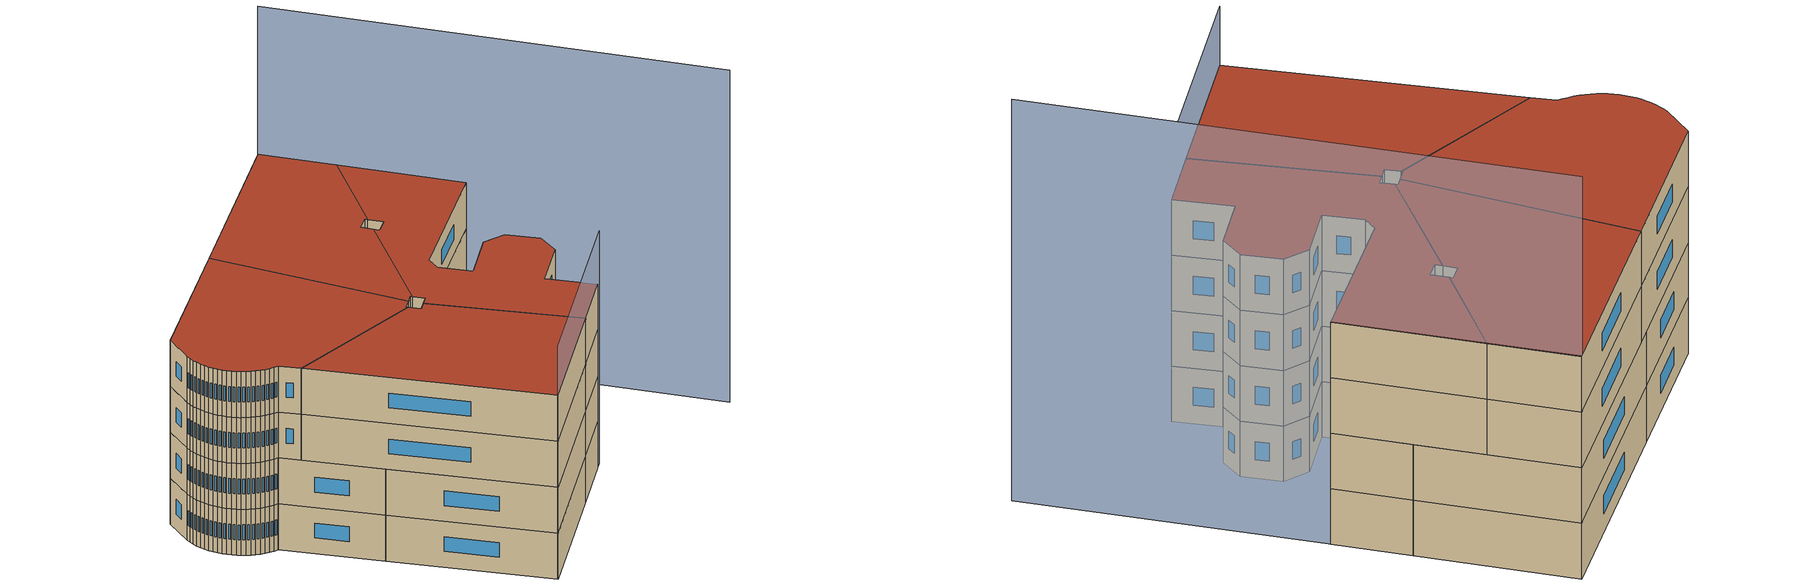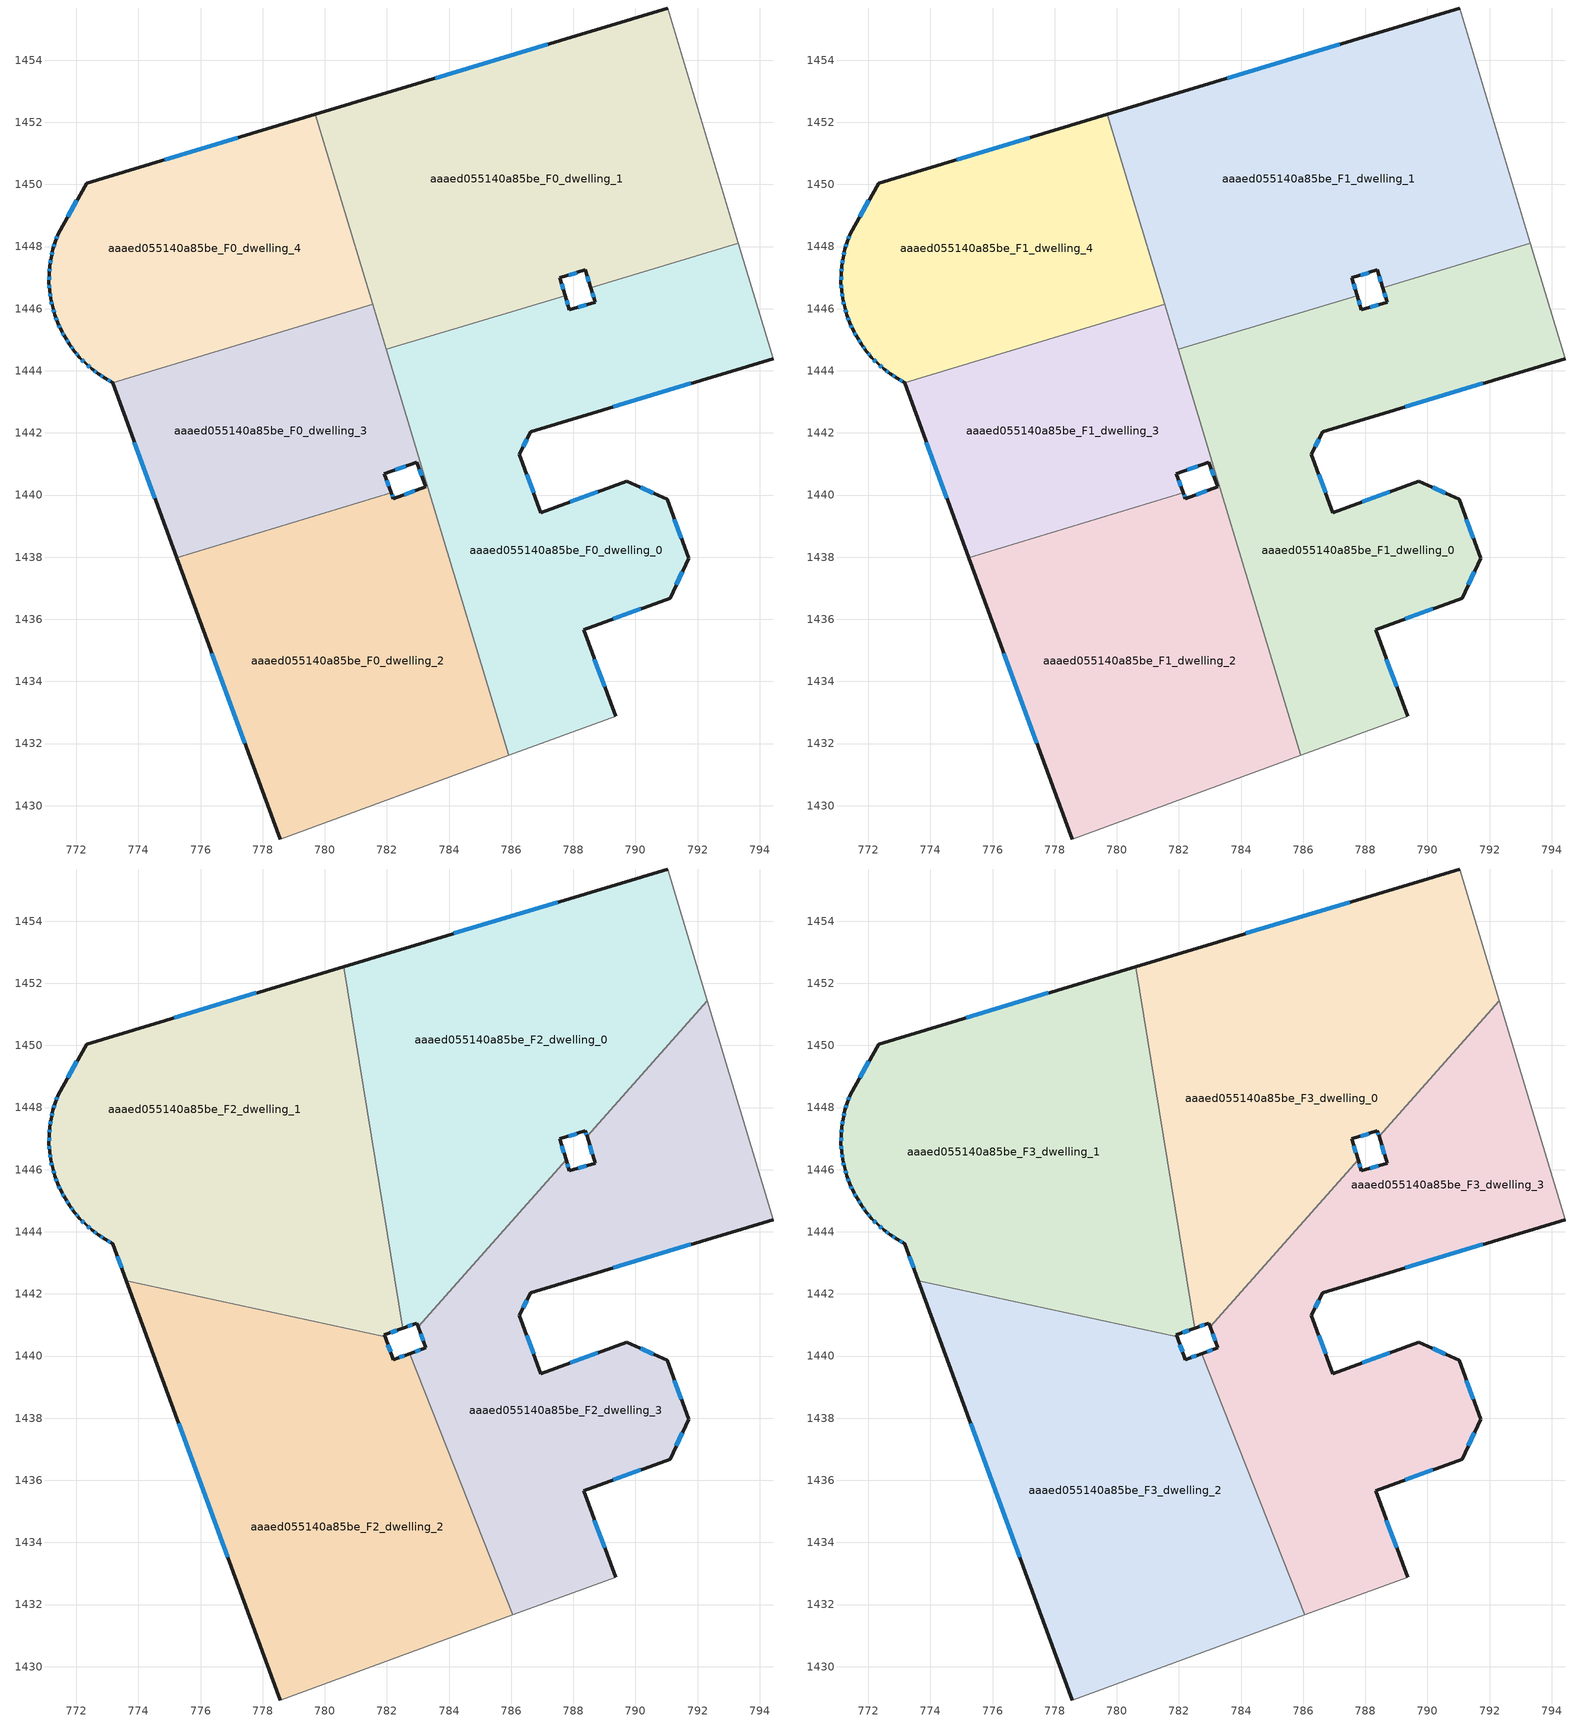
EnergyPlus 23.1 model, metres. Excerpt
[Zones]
aaaed055140a85be_F0_dwelling_0
 floor ground (EU_floor_Construction): 793.32,1448.1 794.43,1444.39 786.63,1442.05 786.26,1441.31 786.96,1439.43 789.73,1440.45 791.02,1439.86 791.71,1437.96 791.11,1436.68 788.33,1435.67 789.36,1432.88 785.92,1431.62 781.98,1444.69 787.74,1446.42 787.87,1445.97 788.7,1446.21 788.56,1446.67 z0
 wall outside (EU_wall_Construction): 789.36,1432.88 788.33,1435.67 791.11,1436.68 791.71,1437.96 791.02,1439.86 789.73,1440.45 786.96,1439.43 786.26,1441.31 786.63,1442.05 794.43,1444.39 / 788.56,1446.67 788.7,1446.21 787.87,1445.97 787.74,1446.42 z0:3
 wall adiabatic (EU_wall_Construction): 785.92,1431.62 789.36,1432.88 / 794.43,1444.39 793.32,1448.1 z0:3
 wall to aaaed055140a85be_F0_dwelling_1 (EU_wall_Construction): 787.74,1446.42 781.98,1444.69 / 793.32,1448.1 788.56,1446.67 z0:3
 wall to aaaed055140a85be_F0_dwelling_2 (EU_wall_Construction): 783.27,1440.41 785.92,1431.62 z0:3
 wall to aaaed055140a85be_F0_dwelling_3 (EU_wall_Construction): 781.98,1444.69 783.27,1440.41 z0:3
 window (EU_Window_Construction): 788.78,1440.1 787.9,1439.78 / 790.58,1440.06 790.17,1440.25 / 791.48,1438.61 791.25,1439.22 / 791.32,1437.12 791.51,1437.53 / 789.28,1436.01 790.17,1436.34 / 789.01,1433.83 788.68,1434.72 / 787.83,1446.12 787.78,1446.27 / 788.42,1446.13 788.15,1446.05 / 788.61,1446.52 788.65,1446.37 / 789.28,1442.84 791.78,1443.59 / 786.39,1441.56 786.51,1441.8 / 786.72,1440.07 786.5,1440.67 z1.02:1.98
aaaed055140a85be_F0_dwelling_1
 floor ground (EU_floor_Construction): 791.04,1455.68 793.32,1448.1 788.56,1446.67 788.39,1447.25 787.56,1447 787.74,1446.42 781.98,1444.69 779.7,1452.26 z0
 wall outside (EU_wall_Construction): 787.74,1446.42 787.56,1447 788.39,1447.25 788.56,1446.67 / 791.04,1455.68 779.7,1452.26 z0:3
 wall adiabatic (EU_wall_Construction): 793.32,1448.1 791.04,1455.68 z0:3
 wall to aaaed055140a85be_F0_dwelling_4 (EU_wall_Construction): 779.7,1452.26 781.54,1446.14 z0:3
 wall to aaaed055140a85be_F0_dwelling_3 (EU_wall_Construction): 781.54,1446.14 781.98,1444.69 z0:3
 window (EU_Window_Construction): 788.45,1447.05 788.5,1446.87 / 787.85,1447.08 788.11,1447.16 / 787.68,1446.62 787.62,1446.8 / 787.18,1454.52 783.56,1453.43 z1.02:1.98
aaaed055140a85be_F0_dwelling_2
 floor ground (EU_floor_Construction): 783.27,1440.41 785.92,1431.62 778.56,1428.93 775.23,1437.99 782.14,1440.07 782.21,1439.89 783.25,1440.27 783.21,1440.39 z0
 wall outside (EU_wall_Construction): 783.21,1440.39 783.25,1440.27 782.21,1439.89 782.14,1440.07 / 775.23,1437.99 778.56,1428.93 z0:3
 wall to aaaed055140a85be_F0_dwelling_3 (EU_wall_Construction): 783.27,1440.41 783.21,1440.39 / 782.14,1440.07 775.23,1437.99 z0:3
 wall adiabatic (EU_wall_Construction): 778.56,1428.93 785.92,1431.62 z0:3
 window (EU_Window_Construction): 782.9,1440.14 782.56,1440.02 / 776.37,1434.91 777.43,1432.01 / 782.19,1439.95 782.17,1440.01 z1.02:1.98
aaaed055140a85be_F0_dwelling_3
 floor ground (EU_floor_Construction): 781.54,1446.14 783.27,1440.41 783.21,1440.39 782.96,1441.06 781.92,1440.68 782.14,1440.07 775.23,1437.99 773.17,1443.62 z0
 wall outside (EU_wall_Construction): 782.14,1440.07 781.92,1440.68 782.96,1441.06 783.21,1440.39 / 773.17,1443.62 775.23,1437.99 z0:3
 wall to aaaed055140a85be_F0_dwelling_4 (EU_wall_Construction): 781.54,1446.14 773.17,1443.62 z0:3
 window (EU_Window_Construction): 783.04,1440.83 783.12,1440.62 / 782.27,1440.81 782.6,1440.93 / 782.07,1440.28 781.99,1440.47 / 773.87,1441.7 774.53,1439.9 z1.02:1.98
aaaed055140a85be_F0_dwelling_4
 floor ground (EU_floor_Construction): 779.7,1452.26 781.54,1446.14 773.17,1443.62 772.93,1443.76 772.71,1443.9 772.5,1444.06 772.3,1444.24 772.11,1444.42 771.94,1444.63 771.78,1444.85 771.64,1445.08 771.51,1445.3 771.4,1445.55 771.31,1445.8 771.23,1446.06 771.18,1446.32 771.14,1446.58 771.12,1446.84 771.12,1447.12 771.15,1447.38 771.19,1447.65 771.24,1447.91 771.32,1448.16 771.41,1448.41 772.33,1450.05 z0
 wall outside (EU_wall_Construction): 779.7,1452.26 772.33,1450.05 771.41,1448.41 771.32,1448.16 771.24,1447.91 771.19,1447.65 771.15,1447.38 771.12,1447.12 771.12,1446.84 771.14,1446.58 771.18,1446.32 771.23,1446.06 771.31,1445.8 771.4,1445.55 771.51,1445.3 771.64,1445.08 771.78,1444.85 771.94,1444.63 772.11,1444.42 772.3,1444.24 772.5,1444.06 772.71,1443.9 772.93,1443.76 773.17,1443.62 z0:3
 window (EU_Window_Construction): 772.36,1444.18 772.43,1444.12 / 772.17,1444.36 772.23,1444.3 / 772,1444.56 772.05,1444.49 / 771.84,1444.77 771.89,1444.7 / 771.69,1445 771.74,1444.92 / 771.55,1445.22 771.59,1445.15 / 771.44,1445.47 771.47,1445.39 / 771.34,1445.71 771.37,1445.64 / 771.26,1445.97 771.28,1445.89 / 771.2,1446.23 771.21,1446.15 / 771.16,1446.49 771.17,1446.41 / 771.13,1446.75 771.14,1446.67 / 771.12,1447.02 771.12,1446.94 / 771.14,1447.29 771.13,1447.2 / 771.17,1447.55 771.16,1447.47 / 771.22,1447.82 771.2,1447.74 / 771.29,1448.07 771.27,1447.99 / 771.38,1448.32 771.35,1448.24 / 772.02,1449.49 771.73,1448.97 / 777.19,1451.51 774.84,1450.8 / 773.01,1443.71 773.09,1443.67 / 772.79,1443.85 772.86,1443.81 / 772.57,1444.01 772.64,1443.96 z1.02:1.98
aaaed055140a85be_F1_dwelling_0
 floor to aaaed055140a85be_F0_dwelling_0 (EU_floor_Construction): 793.32,1448.1 794.43,1444.39 786.63,1442.05 786.26,1441.31 786.96,1439.43 789.73,1440.45 791.02,1439.86 791.71,1437.96 791.11,1436.68 788.33,1435.67 789.36,1432.88 785.92,1431.62 781.98,1444.69 787.74,1446.42 787.87,1445.97 788.7,1446.21 788.56,1446.67 z3
 wall outside (EU_wall_Construction): 789.36,1432.88 788.33,1435.67 791.11,1436.68 791.71,1437.96 791.02,1439.86 789.73,1440.45 786.96,1439.43 786.26,1441.31 786.63,1442.05 794.43,1444.39 / 788.56,1446.67 788.7,1446.21 787.87,1445.97 787.74,1446.42 z3:6
 wall adiabatic (EU_wall_Construction): 785.92,1431.62 789.36,1432.88 / 794.43,1444.39 793.32,1448.1 z3:6
 wall to aaaed055140a85be_F1_dwelling_1 (EU_wall_Construction): 787.74,1446.42 781.98,1444.69 / 793.32,1448.1 788.56,1446.67 z3:6
 wall to aaaed055140a85be_F1_dwelling_2 (EU_wall_Construction): 783.27,1440.41 785.92,1431.62 z3:6
 wall to aaaed055140a85be_F1_dwelling_3 (EU_wall_Construction): 781.98,1444.69 783.27,1440.41 z3:6
 window (EU_Window_Construction): 788.78,1440.1 787.9,1439.78 / 790.58,1440.06 790.17,1440.25 / 791.48,1438.61 791.25,1439.22 / 791.32,1437.12 791.51,1437.53 / 789.28,1436.01 790.17,1436.34 / 789.01,1433.83 788.68,1434.72 / 787.83,1446.12 787.78,1446.27 / 788.42,1446.13 788.15,1446.05 / 788.61,1446.52 788.65,1446.37 / 789.28,1442.84 791.78,1443.59 / 786.39,1441.56 786.51,1441.8 / 786.72,1440.07 786.5,1440.67 z4.02:4.98
aaaed055140a85be_F1_dwelling_1
 floor to aaaed055140a85be_F0_dwelling_1 (EU_floor_Construction): 791.04,1455.68 793.32,1448.1 788.56,1446.67 788.39,1447.25 787.56,1447 787.74,1446.42 781.98,1444.69 779.7,1452.26 z3
 wall outside (EU_wall_Construction): 787.74,1446.42 787.56,1447 788.39,1447.25 788.56,1446.67 / 791.04,1455.68 779.7,1452.26 z3:6
 wall adiabatic (EU_wall_Construction): 793.32,1448.1 791.04,1455.68 z3:6
 wall to aaaed055140a85be_F1_dwelling_4 (EU_wall_Construction): 779.7,1452.26 781.54,1446.14 z3:6
 wall to aaaed055140a85be_F1_dwelling_3 (EU_wall_Construction): 781.54,1446.14 781.98,1444.69 z3:6
 window (EU_Window_Construction): 788.45,1447.05 788.5,1446.87 / 787.85,1447.08 788.11,1447.16 / 787.68,1446.62 787.62,1446.8 / 787.18,1454.52 783.56,1453.43 z4.02:4.98
aaaed055140a85be_F1_dwelling_2
 floor to aaaed055140a85be_F0_dwelling_2 (EU_floor_Construction): 783.27,1440.41 785.92,1431.62 778.56,1428.93 775.23,1437.99 782.14,1440.07 782.21,1439.89 783.25,1440.27 783.21,1440.39 z3
 wall outside (EU_wall_Construction): 783.21,1440.39 783.25,1440.27 782.21,1439.89 782.14,1440.07 / 775.23,1437.99 778.56,1428.93 z3:6
 wall to aaaed055140a85be_F1_dwelling_3 (EU_wall_Construction): 783.27,1440.41 783.21,1440.39 / 782.14,1440.07 775.23,1437.99 z3:6
 wall adiabatic (EU_wall_Construction): 778.56,1428.93 785.92,1431.62 z3:6
 window (EU_Window_Construction): 782.9,1440.14 782.56,1440.02 / 776.37,1434.91 777.43,1432.01 / 782.19,1439.95 782.17,1440.01 z4.02:4.98
aaaed055140a85be_F1_dwelling_3
 floor to aaaed055140a85be_F0_dwelling_3 (EU_floor_Construction): 781.54,1446.14 783.27,1440.41 783.21,1440.39 782.96,1441.06 781.92,1440.68 782.14,1440.07 775.23,1437.99 773.17,1443.62 z3
 wall outside (EU_wall_Construction): 782.14,1440.07 781.92,1440.68 782.96,1441.06 783.21,1440.39 / 773.17,1443.62 775.23,1437.99 z3:6
 wall to aaaed055140a85be_F1_dwelling_4 (EU_wall_Construction): 781.54,1446.14 773.17,1443.62 z3:6
 window (EU_Window_Construction): 783.04,1440.83 783.12,1440.62 / 782.27,1440.81 782.6,1440.93 / 782.07,1440.28 781.99,1440.47 / 773.87,1441.7 774.53,1439.9 z4.02:4.98
aaaed055140a85be_F1_dwelling_4
 floor to aaaed055140a85be_F0_dwelling_4 (EU_floor_Construction): 779.7,1452.26 781.54,1446.14 773.17,1443.62 772.93,1443.76 772.71,1443.9 772.5,1444.06 772.3,1444.24 772.11,1444.42 771.94,1444.63 771.78,1444.85 771.64,1445.08 771.51,1445.3 771.4,1445.55 771.31,1445.8 771.23,1446.06 771.18,1446.32 771.14,1446.58 771.12,1446.84 771.12,1447.12 771.15,1447.38 771.19,1447.65 771.24,1447.91 771.32,1448.16 771.41,1448.41 772.33,1450.05 z3
 wall outside (EU_wall_Construction): 779.7,1452.26 772.33,1450.05 771.41,1448.41 771.32,1448.16 771.24,1447.91 771.19,1447.65 771.15,1447.38 771.12,1447.12 771.12,1446.84 771.14,1446.58 771.18,1446.32 771.23,1446.06 771.31,1445.8 771.4,1445.55 771.51,1445.3 771.64,1445.08 771.78,1444.85 771.94,1444.63 772.11,1444.42 772.3,1444.24 772.5,1444.06 772.71,1443.9 772.93,1443.76 773.17,1443.62 z3:6
 window (EU_Window_Construction): 772.36,1444.18 772.43,1444.12 / 772.17,1444.36 772.23,1444.3 / 772,1444.56 772.05,1444.49 / 771.84,1444.77 771.89,1444.7 / 771.69,1445 771.74,1444.92 / 771.55,1445.22 771.59,1445.15 / 771.44,1445.47 771.47,1445.39 / 771.34,1445.71 771.37,1445.64 / 771.26,1445.97 771.28,1445.89 / 771.2,1446.23 771.21,1446.15 / 771.16,1446.49 771.17,1446.41 / 771.13,1446.75 771.14,1446.67 / 771.12,1447.02 771.12,1446.94 / 771.14,1447.29 771.13,1447.2 / 771.17,1447.55 771.16,1447.47 / 771.22,1447.82 771.2,1447.74 / 771.29,1448.07 771.27,1447.99 / 771.38,1448.32 771.35,1448.24 / 772.02,1449.49 771.73,1448.97 / 777.19,1451.51 774.84,1450.8 / 773.01,1443.71 773.09,1443.67 / 772.79,1443.85 772.86,1443.81 / 772.57,1444.01 772.64,1443.96 z4.02:4.98
aaaed055140a85be_F2_dwelling_0
 floor to aaaed055140a85be_F1_dwelling_1 (EU_floor_Construction): 791.04,1455.68 792.32,1451.44 788.44,1447.07 788.39,1447.25 787.56,1447 787.74,1446.42 781.98,1444.69 781.79,1445.33 780.61,1452.54 z6
 floor to aaaed055140a85be_F1_dwelling_0 (EU_floor_Construction): 787.74,1446.42 787.77,1446.32 783.08,1441.04 781.98,1444.69 z6
 floor to aaaed055140a85be_F1_dwelling_3 (EU_floor_Construction): 781.79,1445.33 783.08,1441.04 783,1440.95 782.96,1441.06 782.51,1440.9 z6
 wall outside (EU_wall_Construction): 787.77,1446.32 787.56,1447 788.39,1447.25 788.44,1447.07 / 782.51,1440.9 782.96,1441.06 783,1440.95 / 791.04,1455.68 780.6,1452.54 z6:9
 wall to aaaed055140a85be_F2_dwelling_3 (EU_wall_Construction): 783,1440.95 787.77,1446.32 / 788.44,1447.07 792.32,1451.44 z6:9
 wall to aaaed055140a85be_F2_dwelling_1 (EU_wall_Construction): 780.6,1452.54 782.51,1440.9 z6:9
 wall adiabatic (EU_wall_Construction): 792.32,1451.44 791.04,1455.68 z6:9
 window (EU_Window_Construction): 788.41,1447.19 788.42,1447.13 / 787.85,1447.08 788.11,1447.16 / 787.7,1446.55 787.63,1446.77 / 782.67,1440.96 782.81,1441.01 / 787.49,1454.61 784.16,1453.61 z7.02:7.98
aaaed055140a85be_F2_dwelling_1
 floor to aaaed055140a85be_F1_dwelling_4 (EU_floor_Construction): 779.7,1452.26 781.54,1446.14 773.17,1443.62 772.93,1443.76 772.71,1443.9 772.5,1444.06 772.3,1444.24 772.11,1444.42 771.94,1444.63 771.78,1444.85 771.64,1445.08 771.51,1445.3 771.4,1445.55 771.31,1445.8 771.23,1446.06 771.18,1446.32 771.14,1446.58 771.12,1446.84 771.12,1447.12 771.15,1447.38 771.19,1447.65 771.24,1447.91 771.32,1448.16 771.41,1448.41 772.33,1450.05 z6
 floor to aaaed055140a85be_F1_dwelling_3 (EU_floor_Construction): 781.54,1446.14 781.79,1445.33 782.51,1440.9 781.92,1440.68 781.94,1440.62 773.61,1442.43 773.17,1443.62 z6
 floor to aaaed055140a85be_F1_dwelling_1 (EU_floor_Construction): 780.61,1452.54 781.79,1445.33 779.7,1452.26 z6
 wall outside (EU_wall_Construction): 780.6,1452.54 772.33,1450.05 771.41,1448.41 771.32,1448.16 771.24,1447.91 771.19,1447.65 771.15,1447.38 771.12,1447.12 771.12,1446.84 771.14,1446.58 771.18,1446.32 771.23,1446.06 771.31,1445.8 771.4,1445.55 771.51,1445.3 771.64,1445.08 771.78,1444.85 771.94,1444.63 772.11,1444.42 772.3,1444.24 772.5,1444.06 772.71,1443.9 772.93,1443.76 773.17,1443.62 773.61,1442.43 / 781.94,1440.62 781.92,1440.68 782.51,1440.9 z6:9
 wall to aaaed055140a85be_F2_dwelling_2 (EU_wall_Construction): 773.61,1442.43 781.94,1440.62 z6:9
 window (EU_Window_Construction): 772.79,1443.85 772.86,1443.81 / 772.57,1444.01 772.64,1443.96 / 772.36,1444.18 772.43,1444.12 / 772.17,1444.36 772.23,1444.3 / 772,1444.56 772.05,1444.49 / 771.84,1444.77 771.89,1444.7 / 771.69,1445 771.74,1444.92 / 771.55,1445.22 771.59,1445.15 / 771.44,1445.47 771.47,1445.39 / 771.34,1445.71 771.37,1445.64 / 771.26,1445.97 771.28,1445.89 / 771.2,1446.23 771.21,1446.15 / 771.16,1446.49 771.17,1446.41 / 771.13,1446.75 771.14,1446.67 / 771.12,1447.02 771.12,1446.94 / 771.14,1447.29 771.13,1447.2 / 771.17,1447.55 771.16,1447.47 / 771.22,1447.82 771.2,1447.74 / 771.29,1448.07 771.27,1447.99 / 771.38,1448.32 771.35,1448.24 / 772.02,1449.49 771.73,1448.97 / 777.79,1451.69 775.15,1450.89 / 782.12,1440.76 782.31,1440.83 / 773.32,1443.22 773.46,1442.84 / 773.01,1443.71 773.09,1443.67 z7.02:7.98
aaaed055140a85be_F2_dwelling_2
 floor to aaaed055140a85be_F1_dwelling_2 (EU_floor_Construction): 782.74,1440.08 785.41,1433.29 785.92,1431.62 778.56,1428.93 775.24,1437.99 782.14,1440.07 782.21,1439.89 z6
 floor to aaaed055140a85be_F1_dwelling_0 (EU_floor_Construction): 785.41,1433.29 786.05,1431.67 785.92,1431.62 z6
 floor to aaaed055140a85be_F1_dwelling_3 (EU_floor_Construction): 781.94,1440.62 782.14,1440.07 775.24,1437.99 773.61,1442.43 z6
 wall outside (EU_wall_Construction): 782.74,1440.08 782.21,1439.89 781.94,1440.62 / 773.61,1442.43 778.56,1428.93 z6:9
 wall to aaaed055140a85be_F2_dwelling_3 (EU_wall_Construction): 786.05,1431.67 782.74,1440.08 z6:9
 wall adiabatic (EU_wall_Construction): 778.56,1428.93 786.05,1431.67 z6:9
 window (EU_Window_Construction): 782.12,1440.14 782.03,1440.37 / 782.56,1440.02 782.39,1439.95 / 775.29,1437.84 776.87,1433.52 z7.02:7.98
aaaed055140a85be_F2_dwelling_3
 floor to aaaed055140a85be_F1_dwelling_0 (EU_floor_Construction): 793.32,1448.1 794.43,1444.39 786.63,1442.05 786.26,1441.31 786.96,1439.43 789.73,1440.45 791.02,1439.86 791.71,1437.96 791.11,1436.68 788.33,1435.67 789.36,1432.88 786.05,1431.67 785.41,1433.29 783.08,1441.04 787.77,1446.32 787.87,1445.97 788.7,1446.21 788.56,1446.67 z6
 floor to aaaed055140a85be_F1_dwelling_1 (EU_floor_Construction): 792.32,1451.44 793.32,1448.1 788.56,1446.67 788.44,1447.07 z6
 floor to aaaed055140a85be_F1_dwelling_2 (EU_floor_Construction): 783.27,1440.41 785.41,1433.29 782.74,1440.08 783.25,1440.27 783.21,1440.39 z6
 floor to aaaed055140a85be_F1_dwelling_3 (EU_floor_Construction): 783.08,1441.04 783.27,1440.41 783.21,1440.39 783,1440.95 z6
 wall outside (EU_wall_Construction): 789.36,1432.88 788.33,1435.67 791.11,1436.68 791.71,1437.96 791.02,1439.86 789.73,1440.45 786.96,1439.43 786.26,1441.31 786.63,1442.05 794.43,1444.39 / 783,1440.95 783.25,1440.27 782.74,1440.08 / 788.44,1447.07 788.7,1446.21 787.87,1445.97 787.77,1446.32 z6:9
 wall adiabatic (EU_wall_Construction): 786.05,1431.67 789.36,1432.88 / 794.43,1444.39 792.32,1451.44 z6:9
 window (EU_Window_Construction): 786.39,1441.56 786.51,1441.8 / 786.72,1440.07 786.5,1440.67 / 788.78,1440.1 787.9,1439.78 / 790.58,1440.06 790.17,1440.25 / 791.48,1438.61 791.25,1439.22 / 791.32,1437.12 791.51,1437.53 / 789.28,1436.01 790.17,1436.34 / 789.01,1433.83 788.68,1434.72 / 783.08,1440.2 782.91,1440.14 / 783.09,1440.71 783.17,1440.5 / 787.84,1446.09 787.8,1446.2 / 788.42,1446.13 788.15,1446.05 / 788.53,1446.78 788.61,1446.5 / 789.28,1442.84 791.78,1443.59 z7.02:7.98
aaaed055140a85be_F3_dwelling_0
 floor to aaaed055140a85be_F2_dwelling_0 (EU_floor_Construction): 791.04,1455.68 792.32,1451.44 788.44,1447.07 788.39,1447.25 787.56,1447 787.77,1446.32 783,1440.95 782.96,1441.06 782.51,1440.9 780.6,1452.54 z9
 wall outside (EU_wall_Construction): 787.77,1446.32 787.56,1447 788.39,1447.25 788.44,1447.07 / 782.51,1440.9 782.96,1441.06 783,1440.95 / 791.04,1455.68 780.6,1452.54 z9:12
 wall to aaaed055140a85be_F3_dwelling_3 (EU_wall_Construction): 783,1440.95 787.77,1446.32 / 788.44,1447.07 792.32,1451.44 z9:12
 wall to aaaed055140a85be_F3_dwelling_1 (EU_wall_Construction): 780.6,1452.54 782.51,1440.9 z9:12
 wall adiabatic (EU_wall_Construction): 792.32,1451.44 791.04,1455.68 z9:12
 window (EU_Window_Construction): 788.41,1447.19 788.42,1447.13 / 787.85,1447.08 788.11,1447.16 / 787.7,1446.55 787.63,1446.77 / 782.67,1440.96 782.81,1441.01 / 787.49,1454.61 784.16,1453.61 z10.02:10.98
 roof outside (EU_roof_Construction): 787.77,1446.32 787.56,1447 788.39,1447.25 788.44,1447.07 792.32,1451.44 791.04,1455.68 780.6,1452.54 782.51,1440.9 782.96,1441.06 783,1440.95 z12
aaaed055140a85be_F3_dwelling_1
 floor to aaaed055140a85be_F2_dwelling_1 (EU_floor_Construction): 780.6,1452.54 782.51,1440.9 781.92,1440.68 781.94,1440.62 773.61,1442.43 773.17,1443.62 772.93,1443.76 772.71,1443.9 772.5,1444.06 772.3,1444.24 772.11,1444.42 771.94,1444.63 771.78,1444.85 771.64,1445.08 771.51,1445.3 771.4,1445.55 771.31,1445.8 771.23,1446.06 771.18,1446.32 771.14,1446.58 771.12,1446.84 771.12,1447.12 771.15,1447.38 771.19,1447.65 771.24,1447.91 771.32,1448.16 771.41,1448.41 772.33,1450.05 z9
 wall outside (EU_wall_Construction): 780.6,1452.54 772.33,1450.05 771.41,1448.41 771.32,1448.16 771.24,1447.91 771.19,1447.65 771.15,1447.38 771.12,1447.12 771.12,1446.84 771.14,1446.58 771.18,1446.32 771.23,1446.06 771.31,1445.8 771.4,1445.55 771.51,1445.3 771.64,1445.08 771.78,1444.85 771.94,1444.63 772.11,1444.42 772.3,1444.24 772.5,1444.06 772.71,1443.9 772.93,1443.76 773.17,1443.62 773.61,1442.43 / 781.94,1440.62 781.92,1440.68 782.51,1440.9 z9:12
 wall to aaaed055140a85be_F3_dwelling_2 (EU_wall_Construction): 773.61,1442.43 781.94,1440.62 z9:12
 window (EU_Window_Construction): 772.79,1443.85 772.86,1443.81 / 772.57,1444.01 772.64,1443.96 / 772.36,1444.18 772.43,1444.12 / 772.17,1444.36 772.23,1444.3 / 772,1444.56 772.05,1444.49 / 771.84,1444.77 771.89,1444.7 / 771.69,1445 771.74,1444.92 / 771.55,1445.22 771.59,1445.15 / 771.44,1445.47 771.47,1445.39 / 771.34,1445.71 771.37,1445.64 / 771.26,1445.97 771.28,1445.89 / 771.2,1446.23 771.21,1446.15 / 771.16,1446.49 771.17,1446.41 / 771.13,1446.75 771.14,1446.67 / 771.12,1447.02 771.12,1446.94 / 771.14,1447.29 771.13,1447.2 / 771.17,1447.55 771.16,1447.47 / 771.22,1447.82 771.2,1447.74 / 771.29,1448.07 771.27,1447.99 / 771.38,1448.32 771.35,1448.24 / 772.02,1449.49 771.73,1448.97 / 777.79,1451.69 775.15,1450.89 / 782.12,1440.76 782.31,1440.83 / 773.32,1443.22 773.46,1442.84 / 773.01,1443.71 773.09,1443.67 z10.02:10.98
 roof outside (EU_roof_Construction): 782.51,1440.9 780.6,1452.54 772.33,1450.05 771.41,1448.41 771.32,1448.16 771.24,1447.91 771.19,1447.65 771.15,1447.38 771.12,1447.12 771.12,1446.84 771.14,1446.58 771.18,1446.32 771.23,1446.06 771.31,1445.8 771.4,1445.55 771.51,1445.3 771.64,1445.08 771.78,1444.85 771.94,1444.63 772.11,1444.42 772.3,1444.24 772.5,1444.06 772.71,1443.9 772.93,1443.76 773.17,1443.62 773.61,1442.43 781.94,1440.62 781.92,1440.68 z12
aaaed055140a85be_F3_dwelling_2
 floor to aaaed055140a85be_F2_dwelling_2 (EU_floor_Construction): 782.74,1440.08 786.05,1431.67 778.56,1428.93 773.61,1442.43 781.94,1440.62 782.21,1439.89 z9
 wall outside (EU_wall_Construction): 782.74,1440.08 782.21,1439.89 781.94,1440.62 / 773.61,1442.43 778.56,1428.93 z9:12
 wall to aaaed055140a85be_F3_dwelling_3 (EU_wall_Construction): 786.05,1431.67 782.74,1440.08 z9:12
 wall adiabatic (EU_wall_Construction): 778.56,1428.93 786.05,1431.67 z9:12
 window (EU_Window_Construction): 782.12,1440.14 782.03,1440.37 / 782.56,1440.02 782.39,1439.95 / 775.29,1437.84 776.87,1433.52 z10.02:10.98
 roof outside (EU_roof_Construction): 786.05,1431.67 782.74,1440.08 782.21,1439.89 781.94,1440.62 773.61,1442.43 778.56,1428.93 z12
aaaed055140a85be_F3_dwelling_3
 floor to aaaed055140a85be_F2_dwelling_3 (EU_floor_Construction): 792.32,1451.44 794.43,1444.39 786.63,1442.05 786.26,1441.31 786.96,1439.43 789.73,1440.45 791.02,1439.86 791.71,1437.96 791.11,1436.68 788.33,1435.67 789.36,1432.88 786.05,1431.67 782.74,1440.08 783.25,1440.27 783,1440.95 787.77,1446.32 787.87,1445.97 788.7,1446.21 788.44,1447.07 z9
 wall outside (EU_wall_Construction): 789.36,1432.88 788.33,1435.67 791.11,1436.68 791.71,1437.96 791.02,1439.86 789.73,1440.45 786.96,1439.43 786.26,1441.31 786.63,1442.05 794.43,1444.39 / 783,1440.95 783.25,1440.27 782.74,1440.08 / 788.44,1447.07 788.7,1446.21 787.87,1445.97 787.77,1446.32 z9:12
 wall adiabatic (EU_wall_Construction): 786.05,1431.67 789.36,1432.88 / 794.43,1444.39 792.32,1451.44 z9:12
 window (EU_Window_Construction): 786.39,1441.56 786.51,1441.8 / 786.72,1440.07 786.5,1440.67 / 788.78,1440.1 787.9,1439.78 / 790.58,1440.06 790.17,1440.25 / 791.48,1438.61 791.25,1439.22 / 791.32,1437.12 791.51,1437.53 / 789.28,1436.01 790.17,1436.34 / 789.01,1433.83 788.68,1434.72 / 783.08,1440.2 782.91,1440.14 / 783.09,1440.71 783.17,1440.5 / 787.84,1446.09 787.8,1446.2 / 788.42,1446.13 788.15,1446.05 / 788.53,1446.78 788.61,1446.5 / 789.28,1442.84 791.78,1443.59 z10.02:10.98
 roof outside (EU_roof_Construction): 789.36,1432.88 788.33,1435.67 791.11,1436.68 791.71,1437.96 791.02,1439.86 789.73,1440.45 786.96,1439.43 786.26,1441.31 786.63,1442.05 794.43,1444.39 792.32,1451.44 788.44,1447.07 788.7,1446.21 787.87,1445.97 787.77,1446.32 783,1440.95 783.25,1440.27 782.74,1440.08 786.05,1431.67 z12
shading: 778.55,1428.94 789.78,1433.04 z0:15.2; 798.79,1430.11 790.99,1455.66 z0:21.7
[Building]
EU S2 Campaign: North Axis=0; Terrain=City; Solar Distribution=FullExterior
[Site:Location]
Vienna: Latitude=48; Longitude=16.5; Time Zone=1; Elevation=183
[SizingPeriod:WeatherFileDays]
AnnualSizingPeriod: Begin Month=1; Begin Day of Month=1; End Month=12; End Day of Month=31; Day of Week for Start Day=Monday; Use Weather File Daylight Saving Period=No; Use Weather File Rain and Snow Indicators=No
[MATERIAL]
EU_InternalMass_Material: Roughness=MediumRough; Thickness=0.1; Conductivity=1; Density=1800; Specific Heat=900; Thermal Absorptance=0.9; Solar Absorptance=0.7; Visible Absorptance=0.7
[MATERIAL:NOMASS] Roughness=MediumRough; Thermal Absorptance=0.9; Solar Absorptance=0.7; Visible Absorptance=0.7
Name | Thermal Resistance
EU_wall_NoMass | 0.942466
EU_roof_NoMass | 0.551687
EU_floor_NoMass | 0.66527
[WINDOWMATERIAL:SIMPLEGLAZINGSYSTEM]
EU_Window_SimpleGlazing: UFactor=2.03367; Solar Heat Gain Coefficient=0.65; Visible Transmittance=0.65
[CONSTRUCTION]
EU_wall_Construction: EU_wall_NoMass
EU_roof_Construction: EU_roof_NoMass
EU_floor_Construction: EU_floor_NoMass
EU_Window_Construction: EU_Window_SimpleGlazing
EU_InternalMass_Construction: EU_InternalMass_Material
[ZONE] Type=1; Multiplier=1; Ceiling Height=autocalculate; Floor Area=autocalculate; Part of Total Floor Area=Yes
Name | Volume
aaaed055140a85be_F0_dwelling_0; aaaed055140a85be_F1_dwelling_0; aaaed055140a85be_F2_dwelling_2; aaaed055140a85be_F3_dwelling_2 | 279.5
aaaed055140a85be_F2_dwelling_0; aaaed055140a85be_F3_dwelling_0 | 279.492
aaaed055140a85be_F0_dwelling_1; aaaed055140a85be_F1_dwelling_1 | 279.501
aaaed055140a85be_F2_dwelling_1; aaaed055140a85be_F3_dwelling_1 | 279.54
aaaed055140a85be_F0_dwelling_2; aaaed055140a85be_F1_dwelling_2 | 228.381
aaaed055140a85be_F0_dwelling_3; aaaed055140a85be_F1_dwelling_3 | 151.666
aaaed055140a85be_F2_dwelling_3; aaaed055140a85be_F3_dwelling_3 | 279.525
aaaed055140a85be_F0_dwelling_4; aaaed055140a85be_F1_dwelling_4 | 179.016
[INTERNALMASS] Construction=EU_InternalMass_Construction
Name | Zone or ZoneList | Surface Area
aaaed055140a85be_F0_dwelling_0_EU_InternalMass | aaaed055140a85be_F0_dwelling_0 | 93.1671
aaaed055140a85be_F0_dwelling_1_EU_InternalMass | aaaed055140a85be_F0_dwelling_1 | 93.167
aaaed055140a85be_F0_dwelling_2_EU_InternalMass | aaaed055140a85be_F0_dwelling_2 | 76.1271
aaaed055140a85be_F0_dwelling_3_EU_InternalMass | aaaed055140a85be_F0_dwelling_3 | 50.5556
aaaed055140a85be_F0_dwelling_4_EU_InternalMass | aaaed055140a85be_F0_dwelling_4 | 59.6715
aaaed055140a85be_F1_dwelling_0_EU_InternalMass | aaaed055140a85be_F1_dwelling_0 | 93.1671
aaaed055140a85be_F1_dwelling_1_EU_InternalMass | aaaed055140a85be_F1_dwelling_1 | 93.167
aaaed055140a85be_F1_dwelling_2_EU_InternalMass | aaaed055140a85be_F1_dwelling_2 | 76.1271
aaaed055140a85be_F1_dwelling_3_EU_InternalMass | aaaed055140a85be_F1_dwelling_3 | 50.5556
aaaed055140a85be_F1_dwelling_4_EU_InternalMass | aaaed055140a85be_F1_dwelling_4 | 59.6715
aaaed055140a85be_F2_dwelling_0_EU_InternalMass | aaaed055140a85be_F2_dwelling_0 | 93.1642
aaaed055140a85be_F2_dwelling_1_EU_InternalMass | aaaed055140a85be_F2_dwelling_1 | 93.1794
aaaed055140a85be_F2_dwelling_2_EU_InternalMass | aaaed055140a85be_F2_dwelling_2 | 93.1665
aaaed055140a85be_F2_dwelling_3_EU_InternalMass | aaaed055140a85be_F2_dwelling_3 | 93.1754
aaaed055140a85be_F3_dwelling_0_EU_InternalMass | aaaed055140a85be_F3_dwelling_0 | 93.1642
aaaed055140a85be_F3_dwelling_1_EU_InternalMass | aaaed055140a85be_F3_dwelling_1 | 93.1794
aaaed055140a85be_F3_dwelling_2_EU_InternalMass | aaaed055140a85be_F3_dwelling_2 | 93.1665
aaaed055140a85be_F3_dwelling_3_EU_InternalMass | aaaed055140a85be_F3_dwelling_3 | 93.1754
[OTHEREQUIPMENT] Fuel Type=Electricity; Design Level Calculation Method=Watts/Area; Power per Zone Floor Area=1; Fraction Latent=0; Fraction Radiant=0; Fraction Lost=0; Carbon Dioxide Generation Rate=0; EndUse Subcategory=EU_Step8_InternalGains
Name | Zone or ZoneList or Space or SpaceList | Schedule
EU_Step8_InternalGain_aaaed055140a85be_F0_dwelling_0_f000 | aaaed055140a85be_F0_dwelling_0 | EU_Step8_GainSchedule_aaaed055140a85be_F0_dwelling_0_f000
EU_Step8_InternalGain_aaaed055140a85be_F0_dwelling_1_f000 | aaaed055140a85be_F0_dwelling_1 | EU_Step8_GainSchedule_aaaed055140a85be_F0_dwelling_1_f000
EU_Step8_InternalGain_aaaed055140a85be_F0_dwelling_2_f000 | aaaed055140a85be_F0_dwelling_2 | EU_Step8_GainSchedule_aaaed055140a85be_F0_dwelling_2_f000
EU_Step8_InternalGain_aaaed055140a85be_F0_dwelling_3_f000 | aaaed055140a85be_F0_dwelling_3 | EU_Step8_GainSchedule_aaaed055140a85be_F0_dwelling_3_f000
EU_Step8_InternalGain_aaaed055140a85be_F0_dwelling_4_f000 | aaaed055140a85be_F0_dwelling_4 | EU_Step8_GainSchedule_aaaed055140a85be_F0_dwelling_4_f000
EU_Step8_InternalGain_aaaed055140a85be_F1_dwelling_0_f000 | aaaed055140a85be_F1_dwelling_0 | EU_Step8_GainSchedule_aaaed055140a85be_F1_dwelling_0_f000
EU_Step8_InternalGain_aaaed055140a85be_F1_dwelling_1_f000 | aaaed055140a85be_F1_dwelling_1 | EU_Step8_GainSchedule_aaaed055140a85be_F1_dwelling_1_f000
EU_Step8_InternalGain_aaaed055140a85be_F1_dwelling_2_f000 | aaaed055140a85be_F1_dwelling_2 | EU_Step8_GainSchedule_aaaed055140a85be_F1_dwelling_2_f000
EU_Step8_InternalGain_aaaed055140a85be_F1_dwelling_3_f000 | aaaed055140a85be_F1_dwelling_3 | EU_Step8_GainSchedule_aaaed055140a85be_F1_dwelling_3_f000
EU_Step8_InternalGain_aaaed055140a85be_F1_dwelling_4_f000 | aaaed055140a85be_F1_dwelling_4 | EU_Step8_GainSchedule_aaaed055140a85be_F1_dwelling_4_f000
EU_Step8_InternalGain_aaaed055140a85be_F2_dwelling_0_f000 | aaaed055140a85be_F2_dwelling_0 | EU_Step8_GainSchedule_aaaed055140a85be_F2_dwelling_0_f000
EU_Step8_InternalGain_aaaed055140a85be_F2_dwelling_1_f000 | aaaed055140a85be_F2_dwelling_1 | EU_Step8_GainSchedule_aaaed055140a85be_F2_dwelling_1_f000
EU_Step8_InternalGain_aaaed055140a85be_F2_dwelling_2_f000 | aaaed055140a85be_F2_dwelling_2 | EU_Step8_GainSchedule_aaaed055140a85be_F2_dwelling_2_f000
EU_Step8_InternalGain_aaaed055140a85be_F2_dwelling_3_f000 | aaaed055140a85be_F2_dwelling_3 | EU_Step8_GainSchedule_aaaed055140a85be_F2_dwelling_3_f000
EU_Step8_InternalGain_aaaed055140a85be_F3_dwelling_0_f000 | aaaed055140a85be_F3_dwelling_0 | EU_Step8_GainSchedule_aaaed055140a85be_F3_dwelling_0_f000
EU_Step8_InternalGain_aaaed055140a85be_F3_dwelling_1_f000 | aaaed055140a85be_F3_dwelling_1 | EU_Step8_GainSchedule_aaaed055140a85be_F3_dwelling_1_f000
EU_Step8_InternalGain_aaaed055140a85be_F3_dwelling_2_f000 | aaaed055140a85be_F3_dwelling_2 | EU_Step8_GainSchedule_aaaed055140a85be_F3_dwelling_2_f000
EU_Step8_InternalGain_aaaed055140a85be_F3_dwelling_3_f000 | aaaed055140a85be_F3_dwelling_3 | EU_Step8_GainSchedule_aaaed055140a85be_F3_dwelling_3_f000
[ZONEVENTILATION:DESIGNFLOWRATE] Schedule=EU_AlwaysOn; Design Flow Rate Calculation Method=AirChanges/Hour; Air Changes per Hour=0.530523; Ventilation Type=Natural; Fan Pressure Rise=0; Fan Total Efficiency=1; Constant Term Coefficient=1; Temperature Term Coefficient=0; Velocity Term Coefficient=0; Velocity Squared Term Coefficient=0; Minimum Indoor Temperature=-100; Maximum Indoor Temperature=100; Delta Temperature=-100; Minimum Outdoor Temperature=-100; Maximum Outdoor Temperature=100; Maximum Wind Speed=40
Name | Zone or ZoneList or Space or SpaceList
EU_ConstantAir_aaaed055140a85be_F0_dwelling_0 | aaaed055140a85be_F0_dwelling_0
EU_ConstantAir_aaaed055140a85be_F0_dwelling_1 | aaaed055140a85be_F0_dwelling_1
EU_ConstantAir_aaaed055140a85be_F0_dwelling_2 | aaaed055140a85be_F0_dwelling_2
EU_ConstantAir_aaaed055140a85be_F0_dwelling_3 | aaaed055140a85be_F0_dwelling_3
EU_ConstantAir_aaaed055140a85be_F0_dwelling_4 | aaaed055140a85be_F0_dwelling_4
EU_ConstantAir_aaaed055140a85be_F1_dwelling_0 | aaaed055140a85be_F1_dwelling_0
EU_ConstantAir_aaaed055140a85be_F1_dwelling_1 | aaaed055140a85be_F1_dwelling_1
EU_ConstantAir_aaaed055140a85be_F1_dwelling_2 | aaaed055140a85be_F1_dwelling_2
EU_ConstantAir_aaaed055140a85be_F1_dwelling_3 | aaaed055140a85be_F1_dwelling_3
EU_ConstantAir_aaaed055140a85be_F1_dwelling_4 | aaaed055140a85be_F1_dwelling_4
EU_ConstantAir_aaaed055140a85be_F2_dwelling_0 | aaaed055140a85be_F2_dwelling_0
EU_ConstantAir_aaaed055140a85be_F2_dwelling_1 | aaaed055140a85be_F2_dwelling_1
EU_ConstantAir_aaaed055140a85be_F2_dwelling_2 | aaaed055140a85be_F2_dwelling_2
EU_ConstantAir_aaaed055140a85be_F2_dwelling_3 | aaaed055140a85be_F2_dwelling_3
EU_ConstantAir_aaaed055140a85be_F3_dwelling_0 | aaaed055140a85be_F3_dwelling_0
EU_ConstantAir_aaaed055140a85be_F3_dwelling_1 | aaaed055140a85be_F3_dwelling_1
EU_ConstantAir_aaaed055140a85be_F3_dwelling_2 | aaaed055140a85be_F3_dwelling_2
EU_ConstantAir_aaaed055140a85be_F3_dwelling_3 | aaaed055140a85be_F3_dwelling_3
[HVACTEMPLATE:THERMOSTAT] Constant Heating Setpoint=20; Constant Cooling Setpoint=50
EU_HeatOnly_aaaed055140a85be_F0_dwelling_0; EU_HeatOnly_aaaed055140a85be_F0_dwelling_1; EU_HeatOnly_aaaed055140a85be_F0_dwelling_2; EU_HeatOnly_aaaed055140a85be_F0_dwelling_3; EU_HeatOnly_aaaed055140a85be_F0_dwelling_4; EU_HeatOnly_aaaed055140a85be_F1_dwelling_0; EU_HeatOnly_aaaed055140a85be_F1_dwelling_1; EU_HeatOnly_aaaed055140a85be_F1_dwelling_2; EU_HeatOnly_aaaed055140a85be_F1_dwelling_3; EU_HeatOnly_aaaed055140a85be_F1_dwelling_4; EU_HeatOnly_aaaed055140a85be_F2_dwelling_0; EU_HeatOnly_aaaed055140a85be_F2_dwelling_1; EU_HeatOnly_aaaed055140a85be_F2_dwelling_2; EU_HeatOnly_aaaed055140a85be_F2_dwelling_3; EU_HeatOnly_aaaed055140a85be_F3_dwelling_0; EU_HeatOnly_aaaed055140a85be_F3_dwelling_1; EU_HeatOnly_aaaed055140a85be_F3_dwelling_2; EU_HeatOnly_aaaed055140a85be_F3_dwelling_3
[HVACTEMPLATE:ZONE:IDEALLOADSAIRSYSTEM] System Availability Schedule=EU_AlwaysOn; Maximum Heating Supply Air Temperature=50; Minimum Cooling Supply Air Temperature=13; Maximum Heating Supply Air Humidity Ratio=0.0156; Minimum Cooling Supply Air Humidity Ratio=0.0077; Heating Limit=NoLimit; Cooling Limit=NoLimit; Heating Availability Schedule=EU_AlwaysOn; Cooling Availability Schedule=EU_CoolingOff; Dehumidification Control Type=ConstantSensibleHeatRatio; Cooling Sensible Heat Ratio=0.7; Dehumidification Setpoint=60; Humidification Control Type=None; Humidification Setpoint=30; Outdoor Air Method=None; Outdoor Air Flow Rate per Person=0.00944; Outdoor Air Flow Rate per Zone Floor Area=0; Outdoor Air Flow Rate per Zone=0; Demand Controlled Ventilation Type=None; Outdoor Air Economizer Type=NoEconomizer; Heat Recovery Type=None; Sensible Heat Recovery Effectiveness=0.7; Latent Heat Recovery Effectiveness=0.65
Name | Template Thermostat
aaaed055140a85be_F0_dwelling_0 | EU_HeatOnly_aaaed055140a85be_F0_dwelling_0
aaaed055140a85be_F0_dwelling_1 | EU_HeatOnly_aaaed055140a85be_F0_dwelling_1
aaaed055140a85be_F0_dwelling_2 | EU_HeatOnly_aaaed055140a85be_F0_dwelling_2
aaaed055140a85be_F0_dwelling_3 | EU_HeatOnly_aaaed055140a85be_F0_dwelling_3
aaaed055140a85be_F0_dwelling_4 | EU_HeatOnly_aaaed055140a85be_F0_dwelling_4
aaaed055140a85be_F1_dwelling_0 | EU_HeatOnly_aaaed055140a85be_F1_dwelling_0
aaaed055140a85be_F1_dwelling_1 | EU_HeatOnly_aaaed055140a85be_F1_dwelling_1
aaaed055140a85be_F1_dwelling_2 | EU_HeatOnly_aaaed055140a85be_F1_dwelling_2
aaaed055140a85be_F1_dwelling_3 | EU_HeatOnly_aaaed055140a85be_F1_dwelling_3
aaaed055140a85be_F1_dwelling_4 | EU_HeatOnly_aaaed055140a85be_F1_dwelling_4
aaaed055140a85be_F2_dwelling_0 | EU_HeatOnly_aaaed055140a85be_F2_dwelling_0
aaaed055140a85be_F2_dwelling_1 | EU_HeatOnly_aaaed055140a85be_F2_dwelling_1
aaaed055140a85be_F2_dwelling_2 | EU_HeatOnly_aaaed055140a85be_F2_dwelling_2
aaaed055140a85be_F2_dwelling_3 | EU_HeatOnly_aaaed055140a85be_F2_dwelling_3
aaaed055140a85be_F3_dwelling_0 | EU_HeatOnly_aaaed055140a85be_F3_dwelling_0
aaaed055140a85be_F3_dwelling_1 | EU_HeatOnly_aaaed055140a85be_F3_dwelling_1
aaaed055140a85be_F3_dwelling_2 | EU_HeatOnly_aaaed055140a85be_F3_dwelling_2
aaaed055140a85be_F3_dwelling_3 | EU_HeatOnly_aaaed055140a85be_F3_dwelling_3
[SIZING:ZONE] Zone Cooling Design Supply Air Temperature Input Method=SupplyAirTemperature; Zone Cooling Design Supply Air Temperature=13; Zone Heating Design Supply Air Temperature Input Method=SupplyAirTemperature; Zone Heating Design Supply Air Temperature=50; Zone Cooling Design Supply Air Humidity Ratio=0.008; Zone Heating Design Supply Air Humidity Ratio=0.008; Cooling Design Air Flow Method=DesignDay; Cooling Design Air Flow Rate=0; Cooling Minimum Air Flow per Zone Floor Area=0.000762; Cooling Minimum Air Flow=0; Cooling Minimum Air Flow Fraction=0.2; Heating Design Air Flow Method=DesignDay; Heating Design Air Flow Rate=0; Heating Maximum Air Flow per Zone Floor Area=0.002032; Heating Maximum Air Flow=0.141576; Heating Maximum Air Flow Fraction=0.3; Account for Dedicated Outdoor Air System=No; Dedicated Outdoor Air System Control Strategy=NeutralSupplyAir; Dedicated Outdoor Air Low Setpoint Temperature for Design=autosize; Dedicated Outdoor Air High Setpoint Temperature for Design=autosize; Zone Load Sizing Method=Sensible Load Only No Latent Load; Zone Latent Cooling Design Supply Air Humidity Ratio Input Method=HumidityRatioDifference; Zone Cooling Design Supply Air Humidity Ratio Difference=0.005; Zone Latent Heating Design Supply Air Humidity Ratio Input Method=HumidityRatioDifference; Zone Humidification Design Supply Air Humidity Ratio Difference=0.005
aaaed055140a85be_F0_dwelling_0; aaaed055140a85be_F0_dwelling_1; aaaed055140a85be_F0_dwelling_2; aaaed055140a85be_F0_dwelling_3; aaaed055140a85be_F0_dwelling_4; aaaed055140a85be_F1_dwelling_0; aaaed055140a85be_F1_dwelling_1; aaaed055140a85be_F1_dwelling_2; aaaed055140a85be_F1_dwelling_3; aaaed055140a85be_F1_dwelling_4; aaaed055140a85be_F2_dwelling_0; aaaed055140a85be_F2_dwelling_1; aaaed055140a85be_F2_dwelling_2; aaaed055140a85be_F2_dwelling_3; aaaed055140a85be_F3_dwelling_0; aaaed055140a85be_F3_dwelling_1; aaaed055140a85be_F3_dwelling_2; aaaed055140a85be_F3_dwelling_3
[SCHEDULE:CONSTANT]
Name | Hourly Value
EU_AlwaysOn | 1
EU_CoolingOff | 0
[SCHEDULE:FILE] Column Number=1; Rows to Skip at Top=0; Number of Hours of Data=8760; Column Separator=Comma; Interpolate to Timestep=No; Minutes per Item=60; Adjust Schedule for Daylight Savings=Yes
Name | File
EU_Step8_GainSchedule_aaaed055140a85be_F0_dwelling_0_f000 | ../../schedules/aaaed055140a85be/aaaed055140a85be_F0_dwelling_0_f000_gain.csv
EU_Step8_GainSchedule_aaaed055140a85be_F0_dwelling_1_f000 | ../../schedules/aaaed055140a85be/aaaed055140a85be_F0_dwelling_1_f000_gain.csv
EU_Step8_GainSchedule_aaaed055140a85be_F0_dwelling_2_f000 | ../../schedules/aaaed055140a85be/aaaed055140a85be_F0_dwelling_2_f000_gain.csv
EU_Step8_GainSchedule_aaaed055140a85be_F0_dwelling_3_f000 | ../../schedules/aaaed055140a85be/aaaed055140a85be_F0_dwelling_3_f000_gain.csv
EU_Step8_GainSchedule_aaaed055140a85be_F0_dwelling_4_f000 | ../../schedules/aaaed055140a85be/aaaed055140a85be_F0_dwelling_4_f000_gain.csv
EU_Step8_GainSchedule_aaaed055140a85be_F1_dwelling_0_f000 | ../../schedules/aaaed055140a85be/aaaed055140a85be_F1_dwelling_0_f000_gain.csv
EU_Step8_GainSchedule_aaaed055140a85be_F1_dwelling_1_f000 | ../../schedules/aaaed055140a85be/aaaed055140a85be_F1_dwelling_1_f000_gain.csv
EU_Step8_GainSchedule_aaaed055140a85be_F1_dwelling_2_f000 | ../../schedules/aaaed055140a85be/aaaed055140a85be_F1_dwelling_2_f000_gain.csv
EU_Step8_GainSchedule_aaaed055140a85be_F1_dwelling_3_f000 | ../../schedules/aaaed055140a85be/aaaed055140a85be_F1_dwelling_3_f000_gain.csv
EU_Step8_GainSchedule_aaaed055140a85be_F1_dwelling_4_f000 | ../../schedules/aaaed055140a85be/aaaed055140a85be_F1_dwelling_4_f000_gain.csv
EU_Step8_GainSchedule_aaaed055140a85be_F2_dwelling_0_f000 | ../../schedules/aaaed055140a85be/aaaed055140a85be_F2_dwelling_0_f000_gain.csv
EU_Step8_GainSchedule_aaaed055140a85be_F2_dwelling_1_f000 | ../../schedules/aaaed055140a85be/aaaed055140a85be_F2_dwelling_1_f000_gain.csv
EU_Step8_GainSchedule_aaaed055140a85be_F2_dwelling_2_f000 | ../../schedules/aaaed055140a85be/aaaed055140a85be_F2_dwelling_2_f000_gain.csv
EU_Step8_GainSchedule_aaaed055140a85be_F2_dwelling_3_f000 | ../../schedules/aaaed055140a85be/aaaed055140a85be_F2_dwelling_3_f000_gain.csv
EU_Step8_GainSchedule_aaaed055140a85be_F3_dwelling_0_f000 | ../../schedules/aaaed055140a85be/aaaed055140a85be_F3_dwelling_0_f000_gain.csv
EU_Step8_GainSchedule_aaaed055140a85be_F3_dwelling_1_f000 | ../../schedules/aaaed055140a85be/aaaed055140a85be_F3_dwelling_1_f000_gain.csv
EU_Step8_GainSchedule_aaaed055140a85be_F3_dwelling_2_f000 | ../../schedules/aaaed055140a85be/aaaed055140a85be_F3_dwelling_2_f000_gain.csv
EU_Step8_GainSchedule_aaaed055140a85be_F3_dwelling_3_f000 | ../../schedules/aaaed055140a85be/aaaed055140a85be_F3_dwelling_3_f000_gain.csv
